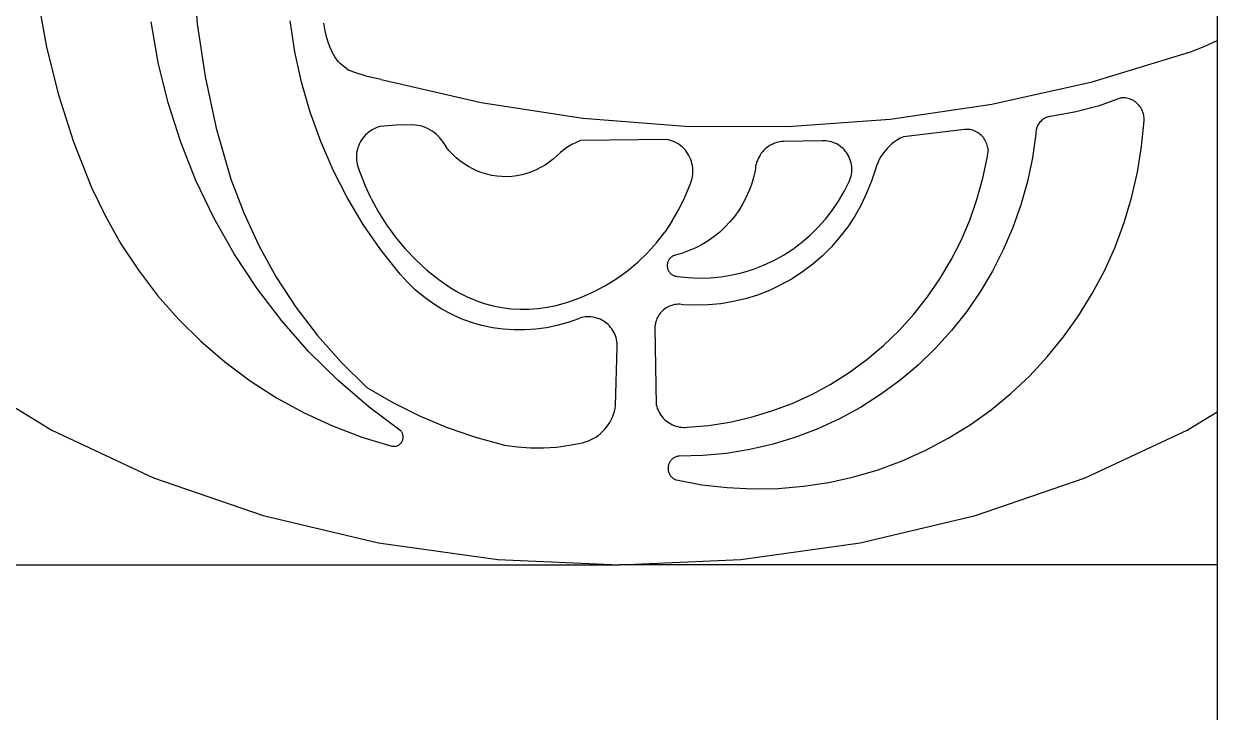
# Model space of a CAD drawing. Extents: x 396092 to 455492, y 17293 to 132793.
# Drawn here: x 408105.9 to 408231.5, y 60885.4 to 60957.9 of the extents above; entities that cross this region are included whole.
import ezdxf

# ---------------------------------------------------------------- set-up
doc = ezdxf.new("R2010")
doc.units = 0
doc.header["$LTSCALE"] = 1000
doc.header["$MEASUREMENT"] = 0
doc.layers.add('MU', color=34, linetype='Continuous')

msp = doc.modelspace()

# ---------------------------------------------------------------- linework, layer by layer
msp.add_line((408231.55, 62141.09), (408231.55, 59890.95))
at = {"layer": 'MU', "color": 37}
for p, q in [((408123.78, 60963.47), (408124.2, 60957.9)), ((408107.43, 60960.56), (408108.33, 60955.45)), ((408120.09, 60953.83), (408119.34, 60958.13)), ((408134.48, 60954.96), (408133.99, 60958.21)), ((408137.49, 60957.99), (408137.59, 60957.35)), ((408124.2, 60957.9), (408125.01, 60952.37)), ((408137.59, 60957.35), (408137.73, 60956.73)), ((408137.73, 60956.73), (408137.91, 60956.12)), ((408108.33, 60955.45), (408109.58, 60950.42)), ((408137.91, 60956.12), (408138.13, 60955.52)), ((408138.13, 60955.52), (408138.39, 60954.93)), ((408228.75, 60954.97), (408230.17, 60955.51)), ((408230.17, 60955.51), (408231.55, 60956.15)), ((408135.18, 60951.76), (408134.48, 60954.96)), ((408138.52, 60954.67), (408138.39, 60954.93)), ((408138.67, 60954.42), (408138.52, 60954.67)), ((408138.84, 60954.19), (408138.67, 60954.42)), ((408139.02, 60953.96), (408138.84, 60954.19)), ((408218.39, 60951.82), (408228.75, 60954.97)), ((408121.14, 60949.6), (408120.09, 60953.83)), ((408139.22, 60953.75), (408139.02, 60953.96)), ((408139.43, 60953.55), (408139.22, 60953.75)), ((408139.66, 60953.37), (408139.43, 60953.55)), ((408139.9, 60953.2), (408139.66, 60953.37)), ((408139.9, 60953.2), (408140.15, 60953.05)), ((408140.4, 60952.93), (408140.15, 60953.05)), ((408140.67, 60952.82), (408140.4, 60952.93)), ((408125.01, 60952.37), (408126.19, 60946.92)), ((408136.09, 60948.61), (408135.18, 60951.76)), ((408142.09, 60952.37), (408140.67, 60952.82)), ((408143.54, 60952.06), (408142.09, 60952.37)), ((408143.54, 60952.06), (408154.08, 60949.63)), ((408207.83, 60949.45), (408218.39, 60951.82)), ((408109.58, 60950.42), (408111.16, 60945.49)), ((408122.46, 60945.45), (408121.14, 60949.6)), ((408154.08, 60949.63), (408164.77, 60947.98)), ((408197.13, 60947.88), (408207.83, 60949.45)), ((408219.04, 60949.25), (408216.55, 60948.6)), ((408221.46, 60950.12), (408219.04, 60949.25)), ((408221.61, 60950.13), (408221.46, 60950.12)), ((408221.76, 60950.12), (408221.61, 60950.13)), ((408221.9, 60950.11), (408221.76, 60950.12)), ((408222.05, 60950.09), (408221.9, 60950.11)), ((408222.19, 60950.05), (408222.05, 60950.09)), ((408222.33, 60950.01), (408222.19, 60950.05)), ((408222.47, 60949.96), (408222.33, 60950.01)), ((408222.6, 60949.9), (408222.47, 60949.96)), ((408222.73, 60949.83), (408222.6, 60949.9)), ((408222.86, 60949.75), (408222.73, 60949.83)), ((408222.98, 60949.67), (408222.86, 60949.75)), ((408223.09, 60949.57), (408222.98, 60949.67)), ((408223.2, 60949.47), (408223.09, 60949.57)), ((408223.3, 60949.36), (408223.2, 60949.47)), ((408223.39, 60949.25), (408223.3, 60949.36)), ((408223.48, 60949.13), (408223.39, 60949.25)), ((408137.19, 60945.52), (408136.09, 60948.61)), ((408164.77, 60947.98), (408175.54, 60947.14)), ((408213.35, 60947.94), (408213.25, 60947.87)), ((408213.46, 60947.99), (408213.35, 60947.94)), ((408213.56, 60948.04), (408213.46, 60947.99)), ((408213.67, 60948.08), (408213.56, 60948.04)), ((408213.79, 60948.12), (408213.67, 60948.08)), ((408213.9, 60948.14), (408213.79, 60948.12)), ((408214.02, 60948.16), (408213.9, 60948.14)), ((408216.55, 60948.6), (408214.02, 60948.16)), ((408223.56, 60949), (408223.48, 60949.13)), ((408223.63, 60948.87), (408223.56, 60949)), ((408223.69, 60948.74), (408223.63, 60948.87)), ((408223.74, 60948.6), (408223.69, 60948.74)), ((408223.79, 60948.45), (408223.74, 60948.6)), ((408223.82, 60948.31), (408223.79, 60948.45)), ((408223.85, 60948.16), (408223.82, 60948.31)), ((408223.86, 60948.01), (408223.85, 60948.16)), ((408223.87, 60947.86), (408223.86, 60948.01)), ((408126.19, 60946.92), (408127.74, 60941.56)), ((408142.42, 60946.65), (408142.24, 60946.52)), ((408142.61, 60946.76), (408142.42, 60946.65)), ((408142.8, 60946.87), (408142.61, 60946.76)), ((408143.01, 60946.96), (408142.8, 60946.87)), ((408143.21, 60947.03), (408143.01, 60946.96)), ((408143.42, 60947.1), (408143.21, 60947.03)), ((408145.14, 60947.24), (408143.42, 60947.1)), ((408146.86, 60947.26), (408145.14, 60947.24)), ((408147.13, 60947.25), (408146.86, 60947.26)), ((408147.4, 60947.21), (408147.13, 60947.25)), ((408147.67, 60947.16), (408147.4, 60947.21)), ((408147.93, 60947.09), (408147.67, 60947.16)), ((408148.19, 60947), (408147.93, 60947.09)), ((408148.44, 60946.89), (408148.19, 60947)), ((408148.68, 60946.76), (408148.44, 60946.89)), ((408148.91, 60946.62), (408148.68, 60946.76)), ((408175.54, 60947.14), (408186.35, 60947.11)), ((408186.35, 60947.11), (408197.13, 60947.88)), ((408204.96, 60946.78), (408198.52, 60946.02)), ((408205.11, 60946.8), (408204.96, 60946.78)), ((408205.26, 60946.8), (408205.11, 60946.8)), ((408205.41, 60946.79), (408205.26, 60946.8)), ((408205.56, 60946.77), (408205.41, 60946.79)), ((408205.7, 60946.74), (408205.56, 60946.77)), ((408205.84, 60946.7), (408205.7, 60946.74)), ((408205.99, 60946.65), (408205.84, 60946.7)), ((408206.12, 60946.59), (408205.99, 60946.65)), ((408212.49, 60946.7), (408212.47, 60946.58)), ((408212.52, 60946.82), (408212.49, 60946.7)), ((408212.55, 60946.93), (408212.52, 60946.82)), ((408212.59, 60947.05), (408212.55, 60946.93)), ((408212.64, 60947.16), (408212.59, 60947.05)), ((408212.69, 60947.26), (408212.64, 60947.16)), ((408212.75, 60947.36), (408212.69, 60947.26)), ((408212.82, 60947.46), (408212.75, 60947.36)), ((408212.9, 60947.56), (408212.82, 60947.46)), ((408212.98, 60947.64), (408212.9, 60947.56)), ((408213.06, 60947.73), (408212.98, 60947.64)), ((408213.15, 60947.8), (408213.06, 60947.73)), ((408213.25, 60947.87), (408213.15, 60947.8)), ((408223.6, 60944.98), (408223.86, 60947.71)), ((408223.86, 60947.71), (408223.87, 60947.86)), ((408111.16, 60945.49), (408113.07, 60940.68)), ((408124.06, 60941.4), (408122.46, 60945.45)), ((408138.49, 60942.52), (408137.19, 60945.52)), ((408141.38, 60945.51), (408141.28, 60945.31)), ((408141.49, 60945.7), (408141.38, 60945.51)), ((408141.62, 60945.88), (408141.49, 60945.7)), ((408141.76, 60946.06), (408141.62, 60945.88)), ((408141.91, 60946.22), (408141.76, 60946.06)), ((408142.07, 60946.37), (408141.91, 60946.22)), ((408142.24, 60946.52), (408142.07, 60946.37)), ((408149.13, 60946.46), (408148.91, 60946.62)), ((408149.34, 60946.29), (408149.13, 60946.46)), ((408149.54, 60946.1), (408149.34, 60946.29)), ((408149.73, 60945.9), (408149.54, 60946.1)), ((408149.9, 60945.68), (408149.73, 60945.9)), ((408149.9, 60945.68), (408150.36, 60945.01)), ((408164.07, 60945.43), (408163.63, 60945.21)), ((408164.52, 60945.63), (408164.07, 60945.43)), ((408173.69, 60945.73), (408164.52, 60945.63)), ((408173.91, 60945.67), (408173.69, 60945.73)), ((408174.12, 60945.61), (408173.91, 60945.67)), ((408174.33, 60945.53), (408174.12, 60945.61)), ((408174.53, 60945.43), (408174.33, 60945.53)), ((408174.73, 60945.32), (408174.53, 60945.43)), ((408185.09, 60945.39), (408184.89, 60945.31)), ((408185.29, 60945.45), (408185.09, 60945.39)), ((408185.5, 60945.49), (408185.29, 60945.45)), ((408185.71, 60945.53), (408185.5, 60945.49)), ((408185.92, 60945.54), (408185.71, 60945.53)), ((408189.98, 60945.59), (408185.92, 60945.54)), ((408190.17, 60945.59), (408189.98, 60945.59)), ((408190.37, 60945.58), (408190.17, 60945.59)), ((408190.56, 60945.56), (408190.37, 60945.58)), ((408190.76, 60945.53), (408190.56, 60945.56)), ((408190.95, 60945.48), (408190.76, 60945.53)), ((408191.14, 60945.42), (408190.95, 60945.48)), ((408191.32, 60945.35), (408191.14, 60945.42)), ((408197.6, 60945.49), (408197.32, 60945.27)), ((408197.9, 60945.69), (408197.6, 60945.49)), ((408198.2, 60945.87), (408197.9, 60945.69)), ((408198.52, 60946.02), (408198.2, 60945.87)), ((408206.26, 60946.52), (408206.12, 60946.59)), ((408206.38, 60946.45), (408206.26, 60946.52)), ((408206.51, 60946.36), (408206.38, 60946.45)), ((408206.62, 60946.27), (408206.51, 60946.36)), ((408206.74, 60946.17), (408206.62, 60946.27)), ((408206.84, 60946.06), (408206.74, 60946.17)), ((408206.94, 60945.94), (408206.84, 60946.06)), ((408207.03, 60945.82), (408206.94, 60945.94)), ((408207.11, 60945.69), (408207.03, 60945.82)), ((408207.18, 60945.56), (408207.11, 60945.69)), ((408207.24, 60945.42), (408207.18, 60945.56)), ((408207.3, 60945.28), (408207.24, 60945.42)), ((408212.46, 60946.34), (408212.1, 60943.82)), ((408212.47, 60946.58), (408212.46, 60946.46)), ((408212.46, 60946.46), (408212.46, 60946.34)), ((408140.97, 60944.24), (408140.95, 60944.01)), ((408141, 60944.46), (408140.97, 60944.24)), ((408141.05, 60944.68), (408141, 60944.46)), ((408141.11, 60944.89), (408141.05, 60944.68)), ((408141.19, 60945.1), (408141.11, 60944.89)), ((408141.28, 60945.31), (408141.19, 60945.1)), ((408150.69, 60944.59), (408150.36, 60945.01)), ((408151.05, 60944.19), (408150.69, 60944.59)), ((408151.44, 60943.82), (408151.05, 60944.19)), ((408161.66, 60943.67), (408162.42, 60944.36)), ((408162.8, 60944.67), (408162.42, 60944.36)), ((408163.21, 60944.95), (408162.8, 60944.67)), ((408163.63, 60945.21), (408163.21, 60944.95)), ((408174.91, 60945.2), (408174.73, 60945.32)), ((408175.09, 60945.07), (408174.91, 60945.2)), ((408175.26, 60944.92), (408175.09, 60945.07)), ((408175.42, 60944.77), (408175.26, 60944.92)), ((408175.57, 60944.6), (408175.42, 60944.77)), ((408175.71, 60944.42), (408175.57, 60944.6)), ((408175.84, 60944.23), (408175.71, 60944.42)), ((408175.95, 60944.04), (408175.84, 60944.23)), ((408183.56, 60944.28), (408183.44, 60944.1)), ((408183.7, 60944.44), (408183.56, 60944.28)), ((408183.84, 60944.6), (408183.7, 60944.44)), ((408183.99, 60944.75), (408183.84, 60944.6)), ((408184.16, 60944.88), (408183.99, 60944.75)), ((408184.33, 60945.01), (408184.16, 60944.88)), ((408184.51, 60945.12), (408184.33, 60945.01)), ((408184.7, 60945.22), (408184.51, 60945.12)), ((408184.89, 60945.31), (408184.7, 60945.22)), ((408191.5, 60945.26), (408191.32, 60945.35)), ((408191.67, 60945.16), (408191.5, 60945.26)), ((408191.83, 60945.06), (408191.67, 60945.16)), ((408191.99, 60944.94), (408191.83, 60945.06)), ((408192.14, 60944.81), (408191.99, 60944.94)), ((408192.28, 60944.67), (408192.14, 60944.81)), ((408192.41, 60944.52), (408192.28, 60944.67)), ((408192.53, 60944.36), (408192.41, 60944.52)), ((408192.64, 60944.19), (408192.53, 60944.36)), ((408192.74, 60944.02), (408192.64, 60944.19)), ((408196.35, 60944.23), (408196.16, 60943.93)), ((408196.57, 60944.51), (408196.35, 60944.23)), ((408196.8, 60944.78), (408196.57, 60944.51)), ((408197.05, 60945.04), (408196.8, 60944.78)), ((408197.32, 60945.27), (408197.05, 60945.04)), ((408207.34, 60945.14), (408207.3, 60945.28)), ((408207.38, 60944.99), (408207.34, 60945.14)), ((408207.41, 60944.84), (408207.38, 60944.99)), ((408207.39, 60944.09), (408207.41, 60944.24)), ((408207.41, 60944.84), (408207.42, 60944.69)), ((408207.41, 60944.24), (408207.43, 60944.39)), ((408207.42, 60944.69), (408207.43, 60944.54)), ((408207.43, 60944.39), (408207.43, 60944.54)), ((408223.16, 60942.28), (408223.6, 60944.98)), ((408140.95, 60944.01), (408140.95, 60943.79)), ((408140.95, 60943.79), (408140.96, 60943.56)), ((408140.96, 60943.56), (408140.99, 60943.34)), ((408140.99, 60943.34), (408141.03, 60943.12)), ((408141.03, 60943.12), (408141.09, 60942.9)), ((408141.09, 60942.9), (408141.16, 60942.69)), ((408151.85, 60943.48), (408151.44, 60943.82)), ((408152.28, 60943.16), (408151.85, 60943.48)), ((408152.73, 60942.88), (408152.28, 60943.16)), ((408153.2, 60942.63), (408152.73, 60942.88)), ((408160.8, 60943.04), (408160.34, 60942.77)), ((408161.24, 60943.34), (408160.8, 60943.04)), ((408161.66, 60943.67), (408161.24, 60943.34)), ((408176.05, 60943.84), (408175.95, 60944.04)), ((408176.14, 60943.63), (408176.05, 60943.84)), ((408176.21, 60943.42), (408176.14, 60943.63)), ((408176.27, 60943.2), (408176.21, 60943.42)), ((408176.32, 60942.98), (408176.27, 60943.2)), ((408176.35, 60942.75), (408176.32, 60942.98)), ((408182.97, 60942.91), (408182.94, 60942.69)), ((408183.01, 60943.12), (408182.97, 60942.91)), ((408183.07, 60943.33), (408183.01, 60943.12)), ((408183.15, 60943.53), (408183.07, 60943.33)), ((408183.23, 60943.73), (408183.15, 60943.53)), ((408183.33, 60943.92), (408183.23, 60943.73)), ((408183.44, 60944.1), (408183.33, 60943.92)), ((408192.83, 60943.84), (408192.74, 60944.02)), ((408192.9, 60943.66), (408192.83, 60943.84)), ((408192.97, 60943.47), (408192.9, 60943.66)), ((408193.02, 60943.27), (408192.97, 60943.47)), ((408193.06, 60943.08), (408193.02, 60943.27)), ((408193.08, 60942.88), (408193.06, 60943.08)), ((408193.1, 60942.68), (408193.08, 60942.88)), ((408195.69, 60942.96), (408195.58, 60942.62)), ((408195.82, 60943.29), (408195.69, 60942.96)), ((408195.98, 60943.62), (408195.82, 60943.29)), ((408196.16, 60943.93), (408195.98, 60943.62)), ((408206.89, 60941.67), (408207.36, 60943.94)), ((408207.36, 60943.94), (408207.39, 60944.09)), ((408212.1, 60943.82), (408211.57, 60941.32)), ((408139.99, 60939.61), (408138.49, 60942.52)), ((408141.16, 60942.69), (408141.24, 60942.48)), ((408141.24, 60942.48), (408141.82, 60940.97)), ((408153.68, 60942.41), (408153.2, 60942.63)), ((408154.18, 60942.22), (408153.68, 60942.41)), ((408154.69, 60942.07), (408154.18, 60942.22)), ((408155.2, 60941.95), (408154.69, 60942.07)), ((408155.73, 60941.87), (408155.2, 60941.95)), ((408156.26, 60941.83), (408155.73, 60941.87)), ((408156.79, 60941.82), (408156.26, 60941.83)), ((408157.31, 60941.85), (408156.79, 60941.82)), ((408157.84, 60941.91), (408157.31, 60941.85)), ((408158.36, 60942.01), (408157.84, 60941.91)), ((408158.87, 60942.15), (408158.36, 60942.01)), ((408159.38, 60942.32), (408158.87, 60942.15)), ((408159.87, 60942.53), (408159.38, 60942.32)), ((408160.34, 60942.77), (408159.87, 60942.53)), ((408176.22, 60941.4), (408176.28, 60941.62)), ((408176.28, 60941.62), (408176.32, 60941.85)), ((408176.32, 60941.85), (408176.35, 60942.07)), ((408176.37, 60942.52), (408176.35, 60942.75)), ((408176.35, 60942.07), (408176.37, 60942.3)), ((408176.37, 60942.3), (408176.37, 60942.52)), ((408182.75, 60941.73), (408182.53, 60941)), ((408182.92, 60942.48), (408182.75, 60941.73)), ((408182.94, 60942.69), (408182.92, 60942.48)), ((408192.9, 60941.5), (408192.96, 60941.69)), ((408192.96, 60941.69), (408193.01, 60941.88)), ((408193.01, 60941.88), (408193.05, 60942.08)), ((408193.05, 60942.08), (408193.08, 60942.28)), ((408193.08, 60942.28), (408193.1, 60942.48)), ((408193.1, 60942.48), (408193.1, 60942.68)), ((408195.58, 60942.62), (408195.16, 60941.33)), ((408206.27, 60939.43), (408206.89, 60941.67)), ((408222.54, 60939.6), (408223.16, 60942.28)), ((408113.07, 60940.68), (408114.52, 60937.67)), ((408125.94, 60937.48), (408124.06, 60941.4)), ((408127.74, 60941.56), (408129.08, 60938.01)), ((408142.49, 60939.51), (408141.82, 60940.97)), ((408175.53, 60939.66), (408176.07, 60940.98)), ((408176.07, 60940.98), (408176.15, 60941.19)), ((408176.15, 60941.19), (408176.22, 60941.4)), ((408182.53, 60941), (408182.26, 60940.28)), ((408192.29, 60940.26), (408192.82, 60941.32)), ((408192.82, 60941.32), (408192.9, 60941.5)), ((408195.16, 60941.33), (408194.65, 60940.07)), ((408211.57, 60941.32), (408210.89, 60938.87)), ((408141.66, 60936.8), (408139.99, 60939.61)), ((408142.49, 60939.51), (408143.26, 60938.1)), ((408174.9, 60938.38), (408175.53, 60939.66)), ((408181.95, 60939.58), (408181.59, 60938.91)), ((408182.26, 60940.28), (408181.95, 60939.58)), ((408191.04, 60938.27), (408191.7, 60939.24)), ((408191.7, 60939.24), (408192.29, 60940.26)), ((408194.65, 60940.07), (408194.07, 60938.85)), ((408205.5, 60937.24), (408206.27, 60939.43)), ((408221.75, 60936.98), (408222.54, 60939.6)), ((408129.08, 60938.01), (408130.67, 60934.57)), ((408143.26, 60938.1), (408144.12, 60936.74)), ((408174.19, 60937.16), (408174.9, 60938.38)), ((408181.19, 60938.26), (408180.75, 60937.64)), ((408181.59, 60938.91), (408181.19, 60938.26)), ((408190.32, 60937.34), (408191.04, 60938.27)), ((408194.07, 60938.85), (408193.4, 60937.67)), ((408210.89, 60938.87), (408210.04, 60936.47)), ((408114.52, 60937.67), (408116.16, 60934.76)), ((408128.08, 60933.7), (408125.94, 60937.48)), ((408143.51, 60934.12), (408141.66, 60936.8)), ((408144.12, 60936.74), (408145.06, 60935.44)), ((408174.19, 60937.16), (408173.4, 60935.98)), ((408180.26, 60937.05), (408179.74, 60936.5)), ((408180.75, 60937.64), (408180.26, 60937.05)), ((408189.53, 60936.47), (408190.32, 60937.34)), ((408193.4, 60937.67), (408192.66, 60936.54)), ((408204.6, 60935.11), (408205.5, 60937.24)), ((408220.8, 60934.41), (408221.75, 60936.98)), ((408145.06, 60935.44), (408146.09, 60934.21)), ((408172.53, 60934.86), (408173.4, 60935.98)), ((408178.6, 60935.51), (408177.98, 60935.07)), ((408179.19, 60935.98), (408178.6, 60935.51)), ((408179.74, 60936.5), (408179.19, 60935.98)), ((408187.81, 60934.89), (408188.7, 60935.65)), ((408188.7, 60935.65), (408189.53, 60936.47)), ((408191.84, 60935.47), (408190.96, 60934.45)), ((408192.66, 60936.54), (408191.84, 60935.47)), ((408210.04, 60936.47), (408209.04, 60934.13)), ((408116.16, 60934.76), (408118, 60931.97)), ((408130.67, 60934.57), (408132.5, 60931.25)), ((408145.54, 60931.56), (408143.51, 60934.12)), ((408146.09, 60934.21), (408147.2, 60933.06)), ((408171.58, 60933.81), (408172.53, 60934.86)), ((408176.67, 60934.33), (408175.98, 60934.03)), ((408177.34, 60934.68), (408176.67, 60934.33)), ((408177.98, 60935.07), (408177.34, 60934.68)), ((408185.89, 60933.56), (408186.87, 60934.19)), ((408186.87, 60934.19), (408187.81, 60934.89)), ((408190.96, 60934.45), (408190.01, 60933.5)), ((408203.55, 60933.05), (408204.6, 60935.11)), ((408209.04, 60934.13), (408207.89, 60931.87)), ((408219.68, 60931.92), (408220.8, 60934.41)), ((408130.47, 60930.08), (408128.08, 60933.7)), ((408147.2, 60933.06), (408148.37, 60931.98)), ((408169.49, 60931.92), (408170.57, 60932.83)), ((408170.57, 60932.83), (408171.58, 60933.81)), ((408173.74, 60932.85), (408173.71, 60932.78)), ((408173.76, 60932.92), (408173.74, 60932.85)), ((408173.8, 60932.99), (408173.76, 60932.92)), ((408173.83, 60933.06), (408173.8, 60932.99)), ((408173.88, 60933.12), (408173.83, 60933.06)), ((408173.92, 60933.18), (408173.88, 60933.12)), ((408173.97, 60933.24), (408173.92, 60933.18)), ((408174.02, 60933.29), (408173.97, 60933.24)), ((408174.08, 60933.34), (408174.02, 60933.29)), ((408174.14, 60933.39), (408174.08, 60933.34)), ((408174.2, 60933.43), (408174.14, 60933.39)), ((408174.27, 60933.47), (408174.2, 60933.43)), ((408174.33, 60933.5), (408174.27, 60933.47)), ((408174.4, 60933.53), (408174.33, 60933.5)), ((408174.47, 60933.55), (408174.4, 60933.53)), ((408174.55, 60933.57), (408174.47, 60933.55)), ((408175.27, 60933.77), (408174.55, 60933.57)), ((408175.98, 60934.03), (408175.27, 60933.77)), ((408183.81, 60932.5), (408184.87, 60932.99)), ((408184.87, 60932.99), (408185.89, 60933.56)), ((408190.01, 60933.5), (408188.99, 60932.62)), ((408202.37, 60931.06), (408203.55, 60933.05)), ((408118, 60931.97), (408120.02, 60929.32)), ((408148.37, 60931.98), (408149.62, 60930.98)), ((408168.35, 60931.09), (408169.49, 60931.92)), ((408173.68, 60932.63), (408173.67, 60932.56)), ((408173.67, 60932.56), (408173.67, 60932.48)), ((408173.67, 60932.48), (408173.67, 60932.41)), ((408173.67, 60932.41), (408173.67, 60932.33)), ((408173.67, 60932.33), (408173.68, 60932.26)), ((408173.69, 60932.71), (408173.68, 60932.63)), ((408173.68, 60932.26), (408173.7, 60932.18)), ((408173.71, 60932.78), (408173.69, 60932.71)), ((408173.7, 60932.18), (408173.72, 60932.11)), ((408173.72, 60932.11), (408173.74, 60932.04)), ((408173.74, 60932.04), (408173.77, 60931.97)), ((408173.77, 60931.97), (408173.81, 60931.9)), ((408173.81, 60931.9), (408173.84, 60931.83)), ((408173.84, 60931.83), (408173.89, 60931.77)), ((408173.89, 60931.77), (408173.93, 60931.71)), ((408173.93, 60931.71), (408173.98, 60931.66)), ((408173.98, 60931.66), (408174.04, 60931.6)), ((408174.04, 60931.6), (408174.09, 60931.56)), ((408180.49, 60931.47), (408181.62, 60931.74)), ((408181.62, 60931.74), (408182.73, 60932.08)), ((408182.73, 60932.08), (408183.81, 60932.5)), ((408187.92, 60931.81), (408186.8, 60931.07)), ((408188.99, 60932.62), (408187.92, 60931.81)), ((408207.89, 60931.87), (408206.59, 60929.69)), ((408218.4, 60929.51), (408219.68, 60931.92)), ((408132.5, 60931.25), (408134.56, 60928.09)), ((408146.31, 60930.71), (408145.54, 60931.56)), ((408147.14, 60929.91), (408146.31, 60930.71)), ((408149.62, 60930.98), (408150.93, 60930.07)), ((408165.92, 60929.69), (408167.16, 60930.35)), ((408167.16, 60930.35), (408168.35, 60931.09)), ((408174.09, 60931.56), (408174.15, 60931.51)), ((408174.15, 60931.51), (408174.22, 60931.47)), ((408174.22, 60931.47), (408174.28, 60931.43)), ((408174.28, 60931.43), (408174.35, 60931.4)), ((408174.35, 60931.4), (408174.42, 60931.38)), ((408174.42, 60931.38), (408174.49, 60931.35)), ((408174.49, 60931.35), (408174.56, 60931.34)), ((408174.56, 60931.34), (408174.64, 60931.33)), ((408174.64, 60931.33), (408174.71, 60931.32)), ((408174.71, 60931.32), (408175.87, 60931.19)), ((408175.87, 60931.19), (408177.02, 60931.14)), ((408177.02, 60931.14), (408178.18, 60931.17)), ((408178.18, 60931.17), (408179.34, 60931.28)), ((408179.34, 60931.28), (408180.49, 60931.47)), ((408185.63, 60930.42), (408184.43, 60929.85)), ((408186.8, 60931.07), (408185.63, 60930.42)), ((408201.06, 60929.16), (408202.37, 60931.06)), ((408120.02, 60929.32), (408122.22, 60926.83)), ((408133.09, 60926.64), (408130.47, 60930.08)), ((408148.03, 60929.17), (408147.14, 60929.91)), ((408148.96, 60928.49), (408148.03, 60929.17)), ((408150.93, 60930.07), (408151.76, 60929.58)), ((408151.76, 60929.58), (408152.62, 60929.16)), ((408152.62, 60929.16), (408153.5, 60928.79)), ((408163.31, 60928.65), (408164.63, 60929.12)), ((408164.63, 60929.12), (408165.92, 60929.69)), ((408183.18, 60929.36), (408181.91, 60928.96)), ((408184.43, 60929.85), (408183.18, 60929.36)), ((408199.63, 60927.35), (408201.06, 60929.16)), ((408206.59, 60929.69), (408205.16, 60927.6)), ((408216.97, 60927.18), (408218.4, 60929.51)), ((408134.56, 60928.09), (408136.85, 60925.09)), ((408149.93, 60927.88), (408148.96, 60928.49)), ((408150.94, 60927.34), (408149.93, 60927.88)), ((408153.5, 60928.79), (408154.41, 60928.48)), ((408154.41, 60928.48), (408155.33, 60928.23)), ((408155.33, 60928.23), (408156.27, 60928.04)), ((408156.27, 60928.04), (408157.22, 60927.92)), ((408157.22, 60927.92), (408158.17, 60927.86)), ((408158.17, 60927.86), (408159.13, 60927.87)), ((408159.13, 60927.87), (408160.08, 60927.94)), ((408160.08, 60927.94), (408161.03, 60928.07)), ((408161.03, 60928.07), (408161.97, 60928.26)), ((408161.97, 60928.26), (408163.31, 60928.65)), ((408173.28, 60927.8), (408173.16, 60927.69)), ((408173.42, 60927.91), (408173.28, 60927.8)), ((408173.55, 60928), (408173.42, 60927.91)), ((408173.7, 60928.08), (408173.55, 60928)), ((408173.85, 60928.16), (408173.7, 60928.08)), ((408174, 60928.22), (408173.85, 60928.16)), ((408174.16, 60928.27), (408174, 60928.22)), ((408174.32, 60928.32), (408174.16, 60928.27)), ((408174.48, 60928.35), (408174.32, 60928.32)), ((408174.65, 60928.37), (408174.48, 60928.35)), ((408174.81, 60928.38), (408174.65, 60928.37)), ((408174.98, 60928.38), (408174.81, 60928.38)), ((408175.15, 60928.36), (408174.98, 60928.38)), ((408175.31, 60928.34), (408175.15, 60928.36)), ((408176.64, 60928.28), (408175.31, 60928.34)), ((408177.97, 60928.31), (408176.64, 60928.28)), ((408179.3, 60928.44), (408177.97, 60928.31)), ((408180.61, 60928.66), (408179.3, 60928.44)), ((408181.91, 60928.96), (408180.61, 60928.66)), ((408122.22, 60926.83), (408124.58, 60924.49)), ((408135.95, 60923.39), (408133.09, 60926.64)), ((408151.99, 60926.87), (408150.94, 60927.34)), ((408153.06, 60926.48), (408151.99, 60926.87)), ((408163.18, 60926.46), (408164.45, 60926.92)), ((408164.64, 60926.98), (408164.45, 60926.92)), ((408164.84, 60927.02), (408164.64, 60926.98)), ((408165.03, 60927.05), (408164.84, 60927.02)), ((408165.23, 60927.06), (408165.03, 60927.05)), ((408165.43, 60927.07), (408165.23, 60927.06)), ((408165.63, 60927.06), (408165.43, 60927.07)), ((408165.83, 60927.03), (408165.63, 60927.06)), ((408166.03, 60926.99), (408165.83, 60927.03)), ((408166.22, 60926.94), (408166.03, 60926.99)), ((408166.41, 60926.88), (408166.22, 60926.94)), ((408166.6, 60926.8), (408166.41, 60926.88)), ((408166.78, 60926.71), (408166.6, 60926.8)), ((408166.96, 60926.61), (408166.78, 60926.71)), ((408167.12, 60926.5), (408166.96, 60926.61)), ((408172.46, 60926.56), (408172.42, 60926.39)), ((408172.52, 60926.72), (408172.46, 60926.56)), ((408172.58, 60926.87), (408172.52, 60926.72)), ((408172.65, 60927.02), (408172.58, 60926.87)), ((408172.74, 60927.17), (408172.65, 60927.02)), ((408172.83, 60927.31), (408172.74, 60927.17)), ((408172.93, 60927.45), (408172.83, 60927.31)), ((408173.04, 60927.57), (408172.93, 60927.45)), ((408173.16, 60927.69), (408173.04, 60927.57)), ((408198.09, 60925.64), (408199.63, 60927.35)), ((408205.16, 60927.6), (408203.59, 60925.62)), ((408215.39, 60924.96), (408216.97, 60927.18)), ((408154.16, 60926.16), (408153.06, 60926.48)), ((408155.28, 60925.92), (408154.16, 60926.16)), ((408156.41, 60925.76), (408155.28, 60925.92)), ((408157.55, 60925.68), (408156.41, 60925.76)), ((408158.69, 60925.68), (408157.55, 60925.68)), ((408159.83, 60925.75), (408158.69, 60925.68)), ((408160.96, 60925.91), (408159.83, 60925.75)), ((408162.08, 60926.15), (408160.96, 60925.91)), ((408163.18, 60926.46), (408162.08, 60926.15)), ((408167.28, 60926.38), (408167.12, 60926.5)), ((408167.43, 60926.25), (408167.28, 60926.38)), ((408167.58, 60926.1), (408167.43, 60926.25)), ((408167.71, 60925.95), (408167.58, 60926.1)), ((408167.83, 60925.79), (408167.71, 60925.95)), ((408167.94, 60925.62), (408167.83, 60925.79)), ((408168.05, 60925.44), (408167.94, 60925.62)), ((408168.14, 60925.26), (408168.05, 60925.44)), ((408172.37, 60926.06), (408172.36, 60925.89)), ((408172.36, 60925.89), (408172.51, 60917.81)), ((408172.39, 60926.23), (408172.37, 60926.06)), ((408172.42, 60926.39), (408172.39, 60926.23)), ((408196.43, 60924.05), (408198.09, 60925.64)), ((408203.59, 60925.62), (408201.89, 60923.75)), ((408124.58, 60924.49), (408127.09, 60922.32)), ((408136.85, 60925.09), (408139.36, 60922.27)), ((408168.21, 60925.07), (408168.14, 60925.26)), ((408168.28, 60924.88), (408168.21, 60925.07)), ((408168.33, 60924.68), (408168.28, 60924.88)), ((408168.37, 60924.48), (408168.33, 60924.68)), ((408168.4, 60924.28), (408168.37, 60924.48)), ((408168.41, 60924.07), (408168.4, 60924.28)), ((408168.41, 60923.87), (408168.41, 60924.07)), ((408194.68, 60922.57), (408196.43, 60924.05)), ((408213.67, 60922.85), (408215.39, 60924.96)), ((408139.02, 60920.36), (408135.95, 60923.39)), ((408168.22, 60917.7), (408168.41, 60923.87)), ((408201.89, 60923.75), (408200.08, 60921.99)), ((408211.82, 60920.86), (408213.67, 60922.85)), ((408127.09, 60922.32), (408129.75, 60920.34)), ((408139.36, 60922.27), (408142.06, 60919.64)), ((408192.83, 60921.21), (408194.68, 60922.57)), ((408200.08, 60921.99), (408198.16, 60920.37)), ((408099.15, 60921.07), (408108.88, 60915.12)), ((408129.75, 60920.34), (408132.53, 60918.55)), ((408142.29, 60917.54), (408139.02, 60920.36)), ((408190.9, 60919.99), (408192.83, 60921.21)), ((408198.16, 60920.37), (408196.13, 60918.88)), ((408209.84, 60919), (408211.82, 60920.86)), ((408142.06, 60919.64), (408144.78, 60918.04)), ((408188.89, 60918.9), (408190.9, 60919.99)), ((408207.75, 60917.28), (408209.84, 60919)), ((408132.53, 60918.55), (408135.43, 60916.95)), ((408144.78, 60918.04), (408147.6, 60916.63)), ((408172.51, 60917.81), (408172.56, 60917.62)), ((408184.67, 60917.15), (408186.81, 60917.95)), ((408186.81, 60917.95), (408188.89, 60918.9)), ((408196.13, 60918.88), (408194.01, 60917.53)), ((408135.43, 60916.95), (408138.42, 60915.57)), ((408145.66, 60915.02), (408142.29, 60917.54)), ((408147.6, 60916.63), (408150.51, 60915.4)), ((408167.76, 60916.23), (408167.89, 60916.51)), ((408167.89, 60916.51), (408168.01, 60916.8)), ((408168.01, 60916.8), (408168.1, 60917.09)), ((408168.1, 60917.09), (408168.17, 60917.4)), ((408168.17, 60917.4), (408168.22, 60917.7)), ((408172.56, 60917.62), (408172.62, 60917.42)), ((408172.62, 60917.42), (408172.7, 60917.24)), ((408172.7, 60917.24), (408172.79, 60917.06)), ((408172.79, 60917.06), (408172.88, 60916.88)), ((408172.88, 60916.88), (408172.99, 60916.71)), ((408172.99, 60916.71), (408173.12, 60916.55)), ((408173.12, 60916.55), (408173.25, 60916.4)), ((408182.49, 60916.49), (408184.67, 60917.15)), ((408194.01, 60917.53), (408191.81, 60916.32)), ((408205.55, 60915.7), (408207.75, 60917.28)), ((408228.38, 60915.12), (408231.55, 60917.06)), ((408138.42, 60915.57), (408141.51, 60914.4)), ((408150.51, 60915.4), (408153.49, 60914.38)), ((408167.07, 60915.2), (408167.27, 60915.44)), ((408167.27, 60915.44), (408167.45, 60915.69)), ((408167.45, 60915.69), (408167.62, 60915.95)), ((408167.62, 60915.95), (408167.76, 60916.23)), ((408173.25, 60916.4), (408173.39, 60916.26)), ((408173.39, 60916.26), (408173.54, 60916.12)), ((408173.54, 60916.12), (408173.69, 60916)), ((408173.69, 60916), (408173.86, 60915.89)), ((408173.86, 60915.89), (408174.03, 60915.79)), ((408174.03, 60915.79), (408174.21, 60915.7)), ((408174.21, 60915.7), (408174.39, 60915.62)), ((408174.39, 60915.62), (408174.58, 60915.56)), ((408174.58, 60915.56), (408174.77, 60915.5)), ((408174.77, 60915.5), (408174.96, 60915.46)), ((408174.96, 60915.46), (408175.16, 60915.44)), ((408175.16, 60915.44), (408175.36, 60915.42)), ((408175.36, 60915.42), (408175.55, 60915.42)), ((408175.55, 60915.42), (408175.75, 60915.44)), ((408175.75, 60915.44), (408178.02, 60915.63)), ((408178.02, 60915.63), (408180.27, 60915.98)), ((408180.27, 60915.98), (408182.49, 60916.49)), ((408189.53, 60915.27), (408187.19, 60914.38)), ((408191.81, 60916.32), (408189.53, 60915.27)), ((408203.25, 60914.28), (408205.55, 60915.7)), ((408108.88, 60915.12), (408119.6, 60910.12)), ((408141.51, 60914.4), (408144.66, 60913.46)), ((408145.7, 60914.97), (408145.66, 60915.02)), ((408145.73, 60914.92), (408145.7, 60914.97)), ((408145.76, 60914.86), (408145.73, 60914.92)), ((408145.75, 60913.93), (408145.77, 60913.99)), ((408145.79, 60914.8), (408145.76, 60914.86)), ((408145.77, 60913.99), (408145.8, 60914.05)), ((408145.81, 60914.74), (408145.79, 60914.8)), ((408145.8, 60914.05), (408145.82, 60914.11)), ((408145.83, 60914.68), (408145.81, 60914.74)), ((408145.82, 60914.11), (408145.84, 60914.17)), ((408145.85, 60914.62), (408145.83, 60914.68)), ((408145.84, 60914.17), (408145.85, 60914.23)), ((408145.86, 60914.55), (408145.85, 60914.62)), ((408145.85, 60914.23), (408145.86, 60914.3)), ((408145.86, 60914.49), (408145.86, 60914.55)), ((408145.87, 60914.43), (408145.86, 60914.49)), ((408145.86, 60914.3), (408145.87, 60914.36)), ((408145.87, 60914.36), (408145.87, 60914.43)), ((408153.49, 60914.38), (408156.53, 60913.56)), ((408165.03, 60913.89), (408165.32, 60913.99)), ((408165.32, 60913.99), (408165.6, 60914.11)), ((408165.6, 60914.11), (408165.87, 60914.25)), ((408165.87, 60914.25), (408166.14, 60914.41)), ((408166.14, 60914.41), (408166.39, 60914.58)), ((408166.39, 60914.58), (408166.63, 60914.77)), ((408166.63, 60914.77), (408166.86, 60914.98)), ((408166.86, 60914.98), (408167.07, 60915.2)), ((408187.19, 60914.38), (408184.8, 60913.65)), ((408200.87, 60913.01), (408203.25, 60914.28)), ((408217.66, 60910.12), (408228.38, 60915.12)), ((408144.66, 60913.46), (408144.72, 60913.44)), ((408144.72, 60913.44), (408144.79, 60913.43)), ((408144.79, 60913.43), (408144.85, 60913.43)), ((408144.85, 60913.43), (408144.91, 60913.42)), ((408144.91, 60913.42), (408144.98, 60913.43)), ((408144.98, 60913.43), (408145.04, 60913.43)), ((408145.04, 60913.43), (408145.1, 60913.45)), ((408145.1, 60913.45), (408145.16, 60913.46)), ((408145.16, 60913.46), (408145.22, 60913.48)), ((408145.22, 60913.48), (408145.28, 60913.5)), ((408145.28, 60913.5), (408145.34, 60913.53)), ((408145.34, 60913.53), (408145.4, 60913.56)), ((408145.4, 60913.56), (408145.45, 60913.6)), ((408145.45, 60913.6), (408145.5, 60913.64)), ((408145.5, 60913.64), (408145.55, 60913.68)), ((408145.55, 60913.68), (408145.59, 60913.72)), ((408145.59, 60913.72), (408145.64, 60913.77)), ((408145.64, 60913.77), (408145.68, 60913.82)), ((408145.68, 60913.82), (408145.71, 60913.87)), ((408145.71, 60913.87), (408145.75, 60913.93)), ((408156.53, 60913.56), (408157.89, 60913.37)), ((408157.89, 60913.37), (408159.27, 60913.27)), ((408159.27, 60913.27), (408160.64, 60913.27)), ((408160.64, 60913.27), (408162.02, 60913.35)), ((408162.02, 60913.35), (408163.38, 60913.54)), ((408163.38, 60913.54), (408164.74, 60913.81)), ((408164.74, 60913.81), (408165.03, 60913.89)), ((408182.37, 60913.08), (408179.9, 60912.68)), ((408184.8, 60913.65), (408182.37, 60913.08)), ((408198.41, 60911.91), (408200.87, 60913.01)), ((408173.81, 60911.5), (408173.79, 60911.42)), ((408173.84, 60911.58), (408173.81, 60911.5)), ((408173.87, 60911.66), (408173.84, 60911.58)), ((408173.91, 60911.74), (408173.87, 60911.66)), ((408173.95, 60911.81), (408173.91, 60911.74)), ((408174, 60911.88), (408173.95, 60911.81)), ((408174.05, 60911.95), (408174, 60911.88)), ((408174.1, 60912.01), (408174.05, 60911.95)), ((408174.16, 60912.07), (408174.1, 60912.01)), ((408174.23, 60912.12), (408174.16, 60912.07)), ((408174.29, 60912.17), (408174.23, 60912.12)), ((408174.36, 60912.22), (408174.29, 60912.17)), ((408174.44, 60912.26), (408174.36, 60912.22)), ((408174.51, 60912.29), (408174.44, 60912.26)), ((408174.59, 60912.32), (408174.51, 60912.29)), ((408174.67, 60912.35), (408174.59, 60912.32)), ((408174.75, 60912.37), (408174.67, 60912.35)), ((408174.83, 60912.38), (408174.75, 60912.37)), ((408174.92, 60912.39), (408174.83, 60912.38)), ((408177.41, 60912.45), (408174.92, 60912.39)), ((408179.9, 60912.68), (408177.41, 60912.45)), ((408195.88, 60910.97), (408198.41, 60911.91)), ((408173.76, 60911.25), (408173.75, 60911.17)), ((408173.75, 60911.17), (408173.75, 60911.08)), ((408173.75, 60911.08), (408173.75, 60911)), ((408173.75, 60911), (408173.76, 60910.91)), ((408173.77, 60911.34), (408173.76, 60911.25)), ((408173.76, 60910.91), (408173.78, 60910.83)), ((408173.79, 60911.42), (408173.77, 60911.34)), ((408173.78, 60910.83), (408173.8, 60910.75)), ((408173.8, 60910.75), (408173.83, 60910.67)), ((408173.83, 60910.67), (408173.86, 60910.59)), ((408173.86, 60910.59), (408173.9, 60910.51)), ((408173.9, 60910.51), (408173.94, 60910.44)), ((408173.94, 60910.44), (408173.98, 60910.37)), ((408173.98, 60910.37), (408174.03, 60910.3)), ((408174.03, 60910.3), (408174.09, 60910.24)), ((408174.09, 60910.24), (408174.15, 60910.18)), ((408190.67, 60909.62), (408193.3, 60910.21)), ((408193.3, 60910.21), (408195.88, 60910.97)), ((408119.6, 60910.12), (408131.13, 60906.16)), ((408174.15, 60910.18), (408174.21, 60910.12)), ((408174.21, 60910.12), (408174.28, 60910.07)), ((408174.28, 60910.07), (408174.35, 60910.02)), ((408174.35, 60910.02), (408174.42, 60909.98)), ((408174.42, 60909.98), (408174.49, 60909.94)), ((408174.49, 60909.94), (408174.57, 60909.91)), ((408174.57, 60909.91), (408174.65, 60909.89)), ((408174.65, 60909.89), (408177.29, 60909.39)), ((408177.29, 60909.39), (408179.96, 60909.08)), ((408179.96, 60909.08), (408182.65, 60908.94)), ((408182.65, 60908.94), (408185.34, 60908.99)), ((408185.34, 60908.99), (408188.01, 60909.22)), ((408188.01, 60909.22), (408190.67, 60909.62)), ((408206.13, 60906.16), (408217.66, 60910.12)), ((408131.13, 60906.16), (408143.28, 60903.28)), ((408193.98, 60903.28), (408206.13, 60906.16)), ((408143.28, 60903.28), (408155.85, 60901.53)), ((408181.41, 60901.53), (408193.98, 60903.28)), ((408155.85, 60901.53), (408168.63, 60900.95)), ((408168.63, 60900.95), (408181.41, 60901.53)), ((408069.51, 60900.95), (408168.63, 60900.95)), ((408231.55, 60900.95), (408168.63, 60900.95))]:
    msp.add_line(p, q, dxfattribs=at)

doc.saveas('drawing.dxf')
